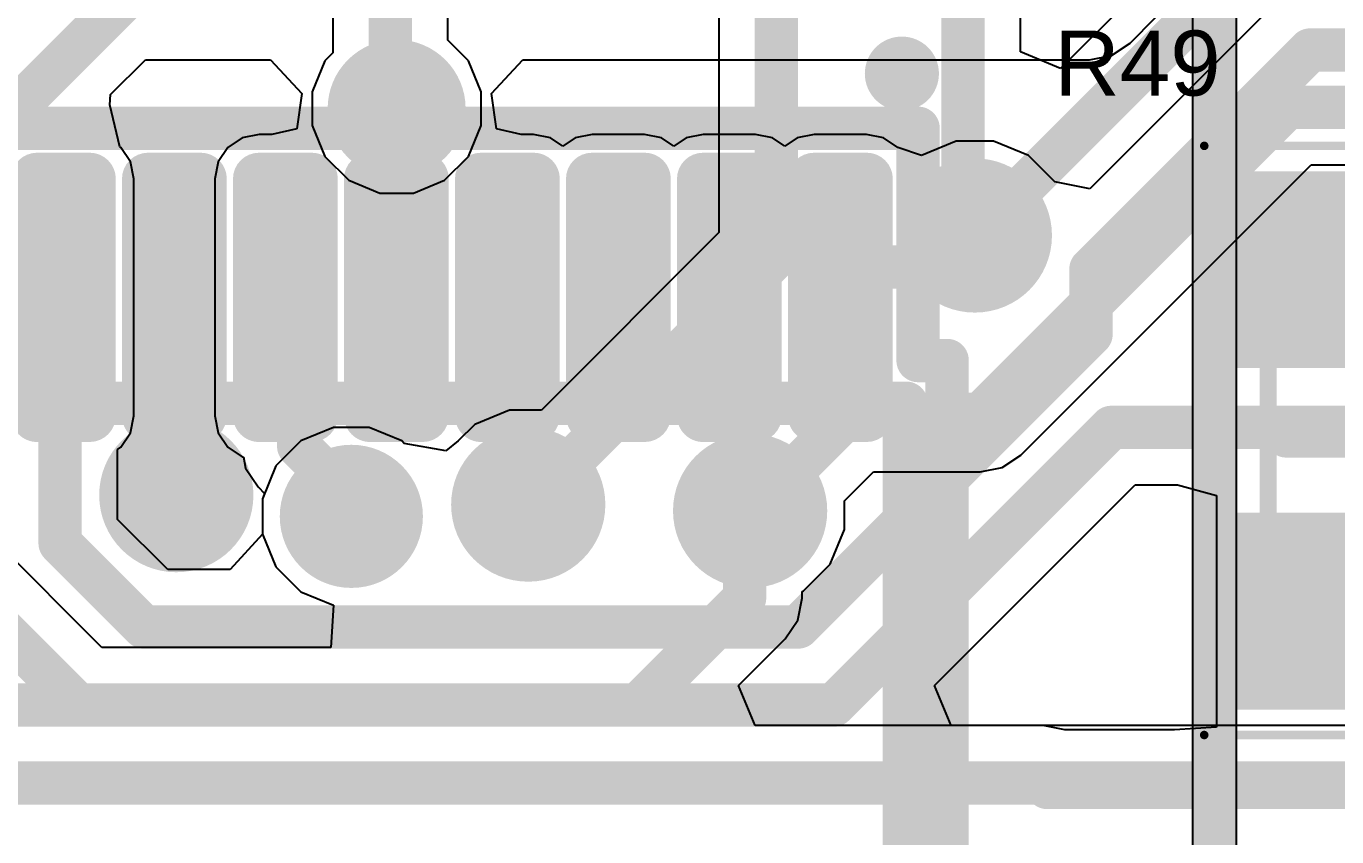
# Model space of a CAD drawing. Header units: inches. Extents: x 2.95 to 6.74, y 1.23 to 4.83.
# Drawn here: x 5.728 to 6.0302, y 4.0116 to 4.1985 of the extents above; entities that cross this region are included whole.
import ezdxf

# ---------------------------------------------------------------- set-up
doc = ezdxf.new("R2010")
doc.units = ezdxf.units.IN
doc.header["$MEASUREMENT"] = 0
for name, color, linetype in [('Bottom Layer', 5, 'Continuous'), ('Bottom Solder', 6, 'Continuous'), ('GND', 76, 'Continuous'), ('Mechanical 10', 56, 'Continuous'), ('Mechanical 12', 56, 'Continuous'), ('Mechanical 15', 56, 'Continuous'), ('PWR', 16, 'Continuous'), ('Top 3D Body', 56, 'Continuous'), ('Top Layer', 1, 'Continuous'), ('Top Overlay', 2, 'Continuous'), ('Top Paste', 8, 'Continuous'), ('Top Solder', 216, 'Continuous'), ('Via Holes', 16, 'Continuous')]:
    doc.layers.add(name, color=color, linetype=linetype)
doc.styles.add('Arial', font='', dxfattribs={"height": 0.2})
doc.styles.get('Arial').set_extended_font_data('Arial')

# ---------------------------------------------------------------- blocks, each defined once
blk = doc.blocks.new('SOP65P640X120_24N_2')
at = {"layer": 'Top Layer'}
h = blk.add_hatch(color=1, dxfattribs=at)
edge = h.paths.add_edge_path()
edge.add_arc((-0.1403051, 0.14680115), 0.0020177, 90, 180)
edge.add_line((-0.1423228, 0.14680115), (-0.1423228, 0.13469485))
edge.add_arc((-0.1403051, 0.13469485), 0.0020177, 180, 270)
edge.add_line((-0.1403051, 0.13267715), (-0.0856791, 0.13267715))
edge.add_arc((-0.0856791, 0.13469485), 0.0020177, 270, 360)
edge.add_line((-0.0836614, 0.13469485), (-0.0836614, 0.14680115))
edge.add_arc((-0.0856791, 0.14680115), 0.0020177, 0, 90)
edge.add_line((-0.0856791, 0.14881885), (-0.1403051, 0.14881885))
h = blk.add_hatch(color=1, dxfattribs=at)
edge = h.paths.add_edge_path()
edge.add_arc((-0.1403051, 0.12121065), 0.0020177, 90, 180)
edge.add_line((-0.1423228, 0.12121065), (-0.1423228, 0.10910435))
edge.add_arc((-0.1403051, 0.10910435), 0.0020177, 180, 270)
edge.add_line((-0.1403051, 0.10708665), (-0.0856791, 0.10708665))
edge.add_arc((-0.0856791, 0.10910435), 0.0020177, 270, 360)
edge.add_line((-0.0836614, 0.10910435), (-0.0836614, 0.12121065))
edge.add_arc((-0.0856791, 0.12121065), 0.0020177, 0, 90)
edge.add_line((-0.0856791, 0.12322835), (-0.1403051, 0.12322835))
h = blk.add_hatch(color=1, dxfattribs=at)
edge = h.paths.add_edge_path()
edge.add_arc((-0.1403051, 0.09562005), 0.0020177, 90, 180)
edge.add_line((-0.1423228, 0.09562005), (-0.1423228, 0.08351375))
edge.add_arc((-0.1403051, 0.08351375), 0.0020177, 180, 270)
edge.add_line((-0.1403051, 0.08149605), (-0.0856791, 0.08149605))
edge.add_arc((-0.0856791, 0.08351375), 0.0020177, 270, 360)
edge.add_line((-0.0836614, 0.08351375), (-0.0836614, 0.09562005))
edge.add_arc((-0.0856791, 0.09562005), 0.0020177, 0, 90)
edge.add_line((-0.0856791, 0.09763775), (-0.1403051, 0.09763775))
h = blk.add_hatch(color=1, dxfattribs=at)
edge = h.paths.add_edge_path()
edge.add_arc((-0.1403051, 0.07002955), 0.0020177, 90, 180)
edge.add_line((-0.1423228, 0.07002955), (-0.1423228, 0.05792325))
edge.add_arc((-0.1403051, 0.05792325), 0.0020177, 180, 270)
edge.add_line((-0.1403051, 0.05590555000000001), (-0.0856791, 0.05590555000000001))
edge.add_arc((-0.0856791, 0.05792325), 0.0020177, 270, 360)
edge.add_line((-0.0836614, 0.05792325), (-0.0836614, 0.07002955))
edge.add_arc((-0.0856791, 0.07002955), 0.0020177, 0, 90)
edge.add_line((-0.0856791, 0.07204725), (-0.1403051, 0.07204725))
h = blk.add_hatch(color=1, dxfattribs=at)
edge = h.paths.add_edge_path()
edge.add_arc((-0.1403051, 0.04443895), 0.0020177, 90, 180)
edge.add_line((-0.1423228, 0.04443895), (-0.1423228, 0.03233265))
edge.add_arc((-0.1403051, 0.03233265), 0.0020177, 180, 270)
edge.add_line((-0.1403051, 0.03031495), (-0.0856791, 0.03031495))
edge.add_arc((-0.0856791, 0.03233265), 0.0020177, 270, 360)
edge.add_line((-0.0836614, 0.03233265), (-0.0836614, 0.04443895))
edge.add_arc((-0.0856791, 0.04443895), 0.0020177, 0, 90)
edge.add_line((-0.0856791, 0.04645665), (-0.1403051, 0.04645665))
h = blk.add_hatch(color=1, dxfattribs=at)
edge = h.paths.add_edge_path()
edge.add_arc((-0.1403051, 0.01884845), 0.0020177, 90, 180)
edge.add_line((-0.1423228, 0.01884845), (-0.1423228, 0.006742149999999999))
edge.add_arc((-0.1403051, 0.00674215), 0.0020177, 180, 270)
edge.add_line((-0.1403051, 0.00472445), (-0.0856791, 0.00472445))
edge.add_arc((-0.0856791, 0.00674215), 0.0020177, 270, 360)
edge.add_line((-0.0836614, 0.00674215), (-0.0836614, 0.01884845))
edge.add_arc((-0.0856791, 0.01884845), 0.0020177, 0, 90)
edge.add_line((-0.0856791, 0.02086615), (-0.1403051, 0.02086615))
h = blk.add_hatch(color=1, dxfattribs=at)
edge = h.paths.add_edge_path()
edge.add_arc((-0.1403051, -0.00674215), 0.0020177, 90, 180)
edge.add_line((-0.1423228, -0.00674215), (-0.1423228, -0.01884845))
edge.add_arc((-0.1403051, -0.01884845), 0.0020177, 180, 270)
edge.add_line((-0.1403051, -0.02086615), (-0.0856791, -0.02086615))
edge.add_arc((-0.0856791, -0.01884845), 0.0020177, 270, 360)
edge.add_line((-0.0836614, -0.01884845), (-0.0836614, -0.006742149999999999))
edge.add_arc((-0.0856791, -0.00674215), 0.0020177, 0, 90)
edge.add_line((-0.0856791, -0.00472445), (-0.1403051, -0.00472445))
h = blk.add_hatch(color=1, dxfattribs=at)
edge = h.paths.add_edge_path()
edge.add_arc((-0.1403051, -0.03233265), 0.0020177, 90, 180)
edge.add_line((-0.1423228, -0.03233265), (-0.1423228, -0.04443895))
edge.add_arc((-0.1403051, -0.04443895), 0.0020177, 180, 270)
edge.add_line((-0.1403051, -0.04645665), (-0.0856791, -0.04645665))
edge.add_arc((-0.0856791, -0.04443895), 0.0020177, 270, 360)
edge.add_line((-0.0836614, -0.04443895), (-0.0836614, -0.03233265))
edge.add_arc((-0.0856791, -0.03233265), 0.0020177, 0, 90)
edge.add_line((-0.0856791, -0.03031495), (-0.1403051, -0.03031495))
at = {"layer": 'Top Paste'}
h = blk.add_hatch(color=8, dxfattribs=at)
edge = h.paths.add_edge_path()
edge.add_arc((-0.1403051, 0.14680115), 0.0020177, 90, 180)
edge.add_line((-0.1423228, 0.14680115), (-0.1423228, 0.13469485))
edge.add_arc((-0.1403051, 0.13469485), 0.0020177, 180, 270)
edge.add_line((-0.1403051, 0.13267715), (-0.0856791, 0.13267715))
edge.add_arc((-0.0856791, 0.13469485), 0.0020177, 270, 360)
edge.add_line((-0.0836614, 0.13469485), (-0.0836614, 0.14680115))
edge.add_arc((-0.0856791, 0.14680115), 0.0020177, 0, 90)
edge.add_line((-0.0856791, 0.14881885), (-0.1403051, 0.14881885))
h = blk.add_hatch(color=8, dxfattribs=at)
edge = h.paths.add_edge_path()
edge.add_arc((-0.1403051, 0.12121065), 0.0020177, 90, 180)
edge.add_line((-0.1423228, 0.12121065), (-0.1423228, 0.10910435))
edge.add_arc((-0.1403051, 0.10910435), 0.0020177, 180, 270)
edge.add_line((-0.1403051, 0.10708665), (-0.0856791, 0.10708665))
edge.add_arc((-0.0856791, 0.10910435), 0.0020177, 270, 360)
edge.add_line((-0.0836614, 0.10910435), (-0.0836614, 0.12121065))
edge.add_arc((-0.0856791, 0.12121065), 0.0020177, 0, 90)
edge.add_line((-0.0856791, 0.12322835), (-0.1403051, 0.12322835))
h = blk.add_hatch(color=8, dxfattribs=at)
edge = h.paths.add_edge_path()
edge.add_arc((-0.1403051, 0.09562005), 0.0020177, 90, 180)
edge.add_line((-0.1423228, 0.09562005), (-0.1423228, 0.08351375))
edge.add_arc((-0.1403051, 0.08351375), 0.0020177, 180, 270)
edge.add_line((-0.1403051, 0.08149605), (-0.0856791, 0.08149605))
edge.add_arc((-0.0856791, 0.08351375), 0.0020177, 270, 360)
edge.add_line((-0.0836614, 0.08351375), (-0.0836614, 0.09562005))
edge.add_arc((-0.0856791, 0.09562005), 0.0020177, 0, 90)
edge.add_line((-0.0856791, 0.09763775), (-0.1403051, 0.09763775))
h = blk.add_hatch(color=8, dxfattribs=at)
edge = h.paths.add_edge_path()
edge.add_arc((-0.1403051, 0.07002955), 0.0020177, 90, 180)
edge.add_line((-0.1423228, 0.07002955), (-0.1423228, 0.05792325))
edge.add_arc((-0.1403051, 0.05792325), 0.0020177, 180, 270)
edge.add_line((-0.1403051, 0.05590555000000001), (-0.0856791, 0.05590555000000001))
edge.add_arc((-0.0856791, 0.05792325), 0.0020177, 270, 360)
edge.add_line((-0.0836614, 0.05792325), (-0.0836614, 0.07002955))
edge.add_arc((-0.0856791, 0.07002955), 0.0020177, 0, 90)
edge.add_line((-0.0856791, 0.07204725), (-0.1403051, 0.07204725))
h = blk.add_hatch(color=8, dxfattribs=at)
edge = h.paths.add_edge_path()
edge.add_arc((-0.1403051, 0.04443895), 0.0020177, 90, 180)
edge.add_line((-0.1423228, 0.04443895), (-0.1423228, 0.03233265))
edge.add_arc((-0.1403051, 0.03233265), 0.0020177, 180, 270)
edge.add_line((-0.1403051, 0.03031495), (-0.0856791, 0.03031495))
edge.add_arc((-0.0856791, 0.03233265), 0.0020177, 270, 360)
edge.add_line((-0.0836614, 0.03233265), (-0.0836614, 0.04443895))
edge.add_arc((-0.0856791, 0.04443895), 0.0020177, 0, 90)
edge.add_line((-0.0856791, 0.04645665), (-0.1403051, 0.04645665))
h = blk.add_hatch(color=8, dxfattribs=at)
edge = h.paths.add_edge_path()
edge.add_arc((-0.1403051, 0.01884845), 0.0020177, 90, 180)
edge.add_line((-0.1423228, 0.01884845), (-0.1423228, 0.006742149999999999))
edge.add_arc((-0.1403051, 0.00674215), 0.0020177, 180, 270)
edge.add_line((-0.1403051, 0.00472445), (-0.0856791, 0.00472445))
edge.add_arc((-0.0856791, 0.00674215), 0.0020177, 270, 360)
edge.add_line((-0.0836614, 0.00674215), (-0.0836614, 0.01884845))
edge.add_arc((-0.0856791, 0.01884845), 0.0020177, 0, 90)
edge.add_line((-0.0856791, 0.02086615), (-0.1403051, 0.02086615))
h = blk.add_hatch(color=8, dxfattribs=at)
edge = h.paths.add_edge_path()
edge.add_arc((-0.1403051, -0.00674215), 0.0020177, 90, 180)
edge.add_line((-0.1423228, -0.00674215), (-0.1423228, -0.01884845))
edge.add_arc((-0.1403051, -0.01884845), 0.0020177, 180, 270)
edge.add_line((-0.1403051, -0.02086615), (-0.0856791, -0.02086615))
edge.add_arc((-0.0856791, -0.01884845), 0.0020177, 270, 360)
edge.add_line((-0.0836614, -0.01884845), (-0.0836614, -0.006742149999999999))
edge.add_arc((-0.0856791, -0.00674215), 0.0020177, 0, 90)
edge.add_line((-0.0856791, -0.00472445), (-0.1403051, -0.00472445))
h = blk.add_hatch(color=8, dxfattribs=at)
edge = h.paths.add_edge_path()
edge.add_arc((-0.1403051, -0.03233265), 0.0020177, 90, 180)
edge.add_line((-0.1423228, -0.03233265), (-0.1423228, -0.04443895))
edge.add_arc((-0.1403051, -0.04443895), 0.0020177, 180, 270)
edge.add_line((-0.1403051, -0.04645665), (-0.0856791, -0.04645665))
edge.add_arc((-0.0856791, -0.04443895), 0.0020177, 270, 360)
edge.add_line((-0.0836614, -0.04443895), (-0.0836614, -0.03233265))
edge.add_arc((-0.0856791, -0.03233265), 0.0020177, 0, 90)
edge.add_line((-0.0856791, -0.03031495), (-0.1403051, -0.03031495))
at = {"layer": 'Top Solder'}
h = blk.add_hatch(color=216, dxfattribs=at)
edge = h.paths.add_edge_path()
edge.add_arc((-0.1403051, 0.14680115), 0.0060334, 90, 180)
edge.add_line((-0.1463385, 0.14680115), (-0.1463385, 0.13469485))
edge.add_arc((-0.1403051, 0.13469485), 0.0060334, 180, 270)
edge.add_line((-0.1403051, 0.12866145), (-0.0856791, 0.12866145))
edge.add_arc((-0.0856791, 0.13469485), 0.0060334, 270, 360)
edge.add_line((-0.0796457, 0.13469485), (-0.0796457, 0.14680115))
edge.add_arc((-0.0856791, 0.14680115), 0.0060334, 0, 90)
edge.add_line((-0.0856791, 0.15283455), (-0.1403051, 0.15283455))
h = blk.add_hatch(color=216, dxfattribs=at)
edge = h.paths.add_edge_path()
edge.add_arc((-0.1403051, 0.12121065), 0.0060334, 90, 180)
edge.add_line((-0.1463385, 0.12121065), (-0.1463385, 0.10910435))
edge.add_arc((-0.1403051, 0.10910435), 0.0060334, 180, 270)
edge.add_line((-0.1403051, 0.10307095), (-0.0856791, 0.10307095))
edge.add_arc((-0.0856791, 0.10910435), 0.0060334, 270, 360)
edge.add_line((-0.0796457, 0.10910435), (-0.0796457, 0.12121065))
edge.add_arc((-0.0856791, 0.12121065), 0.0060334, 0, 90)
edge.add_line((-0.0856791, 0.12724405), (-0.1403051, 0.12724405))
h = blk.add_hatch(color=216, dxfattribs=at)
edge = h.paths.add_edge_path()
edge.add_arc((-0.1403051, 0.09562005), 0.0060334, 90, 180)
edge.add_line((-0.1463385, 0.09562005), (-0.1463385, 0.08351375))
edge.add_arc((-0.1403051, 0.08351375), 0.0060334, 180, 270)
edge.add_line((-0.1403051, 0.07748035), (-0.0856791, 0.07748035))
edge.add_arc((-0.0856791, 0.08351375), 0.0060334, 270, 360)
edge.add_line((-0.0796457, 0.08351375), (-0.0796457, 0.09562005))
edge.add_arc((-0.0856791, 0.09562005), 0.0060334, 0, 90)
edge.add_line((-0.0856791, 0.10165345), (-0.1403051, 0.10165345))
h = blk.add_hatch(color=216, dxfattribs=at)
edge = h.paths.add_edge_path()
edge.add_arc((-0.1403051, 0.07002955), 0.0060334, 90, 180)
edge.add_line((-0.1463385, 0.07002955), (-0.1463385, 0.05792325))
edge.add_arc((-0.1403051, 0.05792325), 0.0060334, 180, 270)
edge.add_line((-0.1403051, 0.05188985), (-0.0856791, 0.05188985))
edge.add_arc((-0.0856791, 0.05792325), 0.0060334, 270, 360)
edge.add_line((-0.0796457, 0.05792325), (-0.0796457, 0.07002955))
edge.add_arc((-0.0856791, 0.07002955), 0.0060334, 0, 90)
edge.add_line((-0.0856791, 0.07606294999999999), (-0.1403051, 0.07606294999999999))
h = blk.add_hatch(color=216, dxfattribs=at)
edge = h.paths.add_edge_path()
edge.add_arc((-0.1403051, 0.04443895), 0.0060334, 90, 180)
edge.add_line((-0.1463385, 0.04443895), (-0.1463385, 0.03233265))
edge.add_arc((-0.1403051, 0.03233265), 0.0060334, 180, 270)
edge.add_line((-0.1403051, 0.02629925), (-0.0856791, 0.02629925))
edge.add_arc((-0.0856791, 0.03233265), 0.0060334, 270, 360)
edge.add_line((-0.0796457, 0.03233265), (-0.0796457, 0.04443895))
edge.add_arc((-0.0856791, 0.04443895), 0.0060334, 0, 90)
edge.add_line((-0.0856791, 0.05047235), (-0.1403051, 0.05047235))
h = blk.add_hatch(color=216, dxfattribs=at)
edge = h.paths.add_edge_path()
edge.add_arc((-0.1403051, 0.01884845), 0.0060334, 90, 180)
edge.add_line((-0.1463385, 0.01884845), (-0.1463385, 0.006742150000000001))
edge.add_arc((-0.1403051, 0.00674215), 0.0060334, 180, 270)
edge.add_line((-0.1403051, 0.0007087499999999993), (-0.0856791, 0.0007087499999999993))
edge.add_arc((-0.0856791, 0.00674215), 0.0060334, 270, 360)
edge.add_line((-0.0796457, 0.00674215), (-0.0796457, 0.01884845))
edge.add_arc((-0.0856791, 0.01884845), 0.0060334, 0, 90)
edge.add_line((-0.0856791, 0.02488185), (-0.1403051, 0.02488185))
h = blk.add_hatch(color=216, dxfattribs=at)
edge = h.paths.add_edge_path()
edge.add_arc((-0.1403051, -0.00674215), 0.0060334, 90, 180)
edge.add_line((-0.1463385, -0.006742149999999999), (-0.1463385, -0.01884845))
edge.add_arc((-0.1403051, -0.01884845), 0.0060334, 180, 270)
edge.add_line((-0.1403051, -0.02488185), (-0.0856791, -0.02488185))
edge.add_arc((-0.0856791, -0.01884845), 0.0060334, 270, 360)
edge.add_line((-0.0796457, -0.01884845), (-0.0796457, -0.006742149999999999))
edge.add_arc((-0.0856791, -0.00674215), 0.0060334, 0, 90)
edge.add_line((-0.0856791, -0.0007087499999999993), (-0.1403051, -0.0007087499999999993))
h = blk.add_hatch(color=216, dxfattribs=at)
edge = h.paths.add_edge_path()
edge.add_arc((-0.1403051, -0.03233265), 0.0060334, 90, 180)
edge.add_line((-0.1463385, -0.03233265), (-0.1463385, -0.04443895))
edge.add_arc((-0.1403051, -0.04443895), 0.0060334, 180, 270)
edge.add_line((-0.1403051, -0.05047235), (-0.0856791, -0.05047235))
edge.add_arc((-0.0856791, -0.04443895), 0.0060334, 270, 360)
edge.add_line((-0.0796457, -0.04443895), (-0.0796457, -0.03233265))
edge.add_arc((-0.0856791, -0.03233265), 0.0060334, 0, 90)
edge.add_line((-0.0856791, -0.02629925), (-0.1403051, -0.02629925))
at = {"layer": 'Mechanical 10'}
for points in [[(-0.0885827, -0.1555118, 0.01, 0.01, 0), (-0.0885827, 0.1555118, 0.01, 0.01, 0)], [(0.0885827, 0.1555118, 0.01, 0.01, 0), (-0.0885827, 0.1555118, 0.01, 0.01, 0)]]:
    blk.add_lwpolyline(points, format="xyseb", dxfattribs=at)
blk.add_lwpolyline([(-0.0910827, 0.1555118, 0.005, 0.005, 1), (-0.0860827, 0.1555118, 0.005, 0.005, 1)], format="xyseb", close=True, dxfattribs=at)
blk.add_lwpolyline([(-0.0910827, 0.1555118, 0.005, 0.005, 1), (-0.0860827, 0.1555118, 0.005, 0.005, 1)], format="xyseb", close=True, dxfattribs=at)
at = {"layer": 'Mechanical 12'}
for points in [[(0.0984252, 0.1653543, 0.01, 0.01, 0), (-0.0984252, 0.1653543, 0.01, 0.01, 0)], [(-0.0984252, 0.1586614, 0.01, 0.01, 0), (-0.0984252, 0.1653543, 0.01, 0.01, 0)], [(-0.0984252, 0.1586614, 0.01, 0.01, 0), (-0.1519685, 0.1586614, 0.01, 0.01, 0)], [(-0.1519685, -0.1586614, 0.01, 0.01, 0), (-0.1519685, 0.1586614, 0.01, 0.01, 0)]]:
    blk.add_lwpolyline(points, format="xyseb", dxfattribs=at)
for points in [[(-0.1009252, 0.1653543, 0.005, 0.005, 1), (-0.0959252, 0.1653543, 0.005, 0.005, 1)], [(-0.1009252, 0.1653543, 0.005, 0.005, 1), (-0.0959252, 0.1653543, 0.005, 0.005, 1)], [(-0.1544685, 0.1586614, 0.005, 0.005, 1), (-0.1494685, 0.1586614, 0.005, 0.005, 1)], [(-0.1544685, 0.1586614, 0.005, 0.005, 1), (-0.1494685, 0.1586614, 0.005, 0.005, 1)], [(-0.1009252, 0.1586614, 0.005, 0.005, 1), (-0.0959252, 0.1586614, 0.005, 0.005, 1)], [(-0.1009252, 0.1586614, 0.005, 0.005, 1), (-0.0959252, 0.1586614, 0.005, 0.005, 1)]]:
    blk.add_lwpolyline(points, format="xyseb", close=True, dxfattribs=at)
at = {"layer": 'Top Overlay'}
for points in [[(-0.1610236, 0.1549213, 0.01, 0.01, 1), (-0.1681102, 0.1549213, 0.01, 0.01, 1)], [(-0.0910827, 0.1559055, 0.005, 0.005, 1), (-0.0860827, 0.1559055, 0.005, 0.005, 1)], [(-0.1706102, 0.1549213, 0.005, 0.005, 1), (-0.1656102, 0.1549213, 0.005, 0.005, 1)], [(-0.1635236, 0.1549213, 0.005, 0.005, 1), (-0.1585236, 0.1549213, 0.005, 0.005, 1)]]:
    blk.add_lwpolyline(points, format="xyseb", close=True, dxfattribs=at)
blk.add_lwpolyline([(0.0885827, 0.1559055, 0.01, 0.01, 0), (-0.0885827, 0.1559055, 0.01, 0.01, 0)], format="xyseb", dxfattribs=at)
blk = doc.blocks.new('RESC2012X50N_55')
at = {"layer": 'Top Layer'}
for points in [[(-0.0580709, -0.02854330000000001), (-0.0580709, 0.02854329999999999), (-0.02066930000000001, 0.02854330000000001), (-0.02066929999999999, -0.02854329999999999)], [(0.02066930000000001, -0.02854330000000001), (0.02066929999999999, 0.02854329999999999), (0.0580709, 0.02854330000000001), (0.0580709, -0.02854329999999999)]]:
    blk.add_hatch(color=1, dxfattribs=at).paths.add_polyline_path(points)
at = {"layer": 'Top Paste'}
for points in [[(-0.0580709, -0.02854330000000001), (-0.0580709, 0.02854329999999999), (-0.02066930000000001, 0.02854330000000001), (-0.02066929999999999, -0.02854329999999999)], [(0.02066930000000001, -0.02854330000000001), (0.02066929999999999, 0.02854329999999999), (0.0580709, 0.02854330000000001), (0.0580709, -0.02854329999999999)]]:
    blk.add_hatch(color=8, dxfattribs=at).paths.add_polyline_path(points)
at = {"layer": 'Top Solder'}
for points in [[(-0.0620709, -0.0325433), (-0.0620709, 0.0325433), (-0.0166693, 0.0325433), (-0.01666929999999999, -0.0325433)], [(0.0166693, -0.0325433), (0.01666929999999999, 0.0325433), (0.0620709, 0.0325433), (0.0620709, -0.0325433)]]:
    blk.add_hatch(color=216, dxfattribs=at).paths.add_polyline_path(points)
at = {"layer": 'Mechanical 15'}
for points in [[(-0.0679134, -0.0393701, 0.0019685, 0.0019685, 0), (-0.0679134, 0.0393701, 0.0019685, 0.0019685, 0)], [(0.0679134, 0.0393701, 0.0019685, 0.0019685, 0), (-0.0679134, 0.0393701, 0.0019685, 0.0019685, 0)], [(0.0679134, -0.0393701, 0.0019685, 0.0019685, 0), (0.0679134, 0.0393701, 0.0019685, 0.0019685, 0)], [(0.0679134, -0.0393701, 0.0019685, 0.0019685, 0), (-0.0679134, -0.0393701, 0.0019685, 0.0019685, 0)]]:
    blk.add_lwpolyline(points, format="xyseb", dxfattribs=at)
for points in [[(-0.0684055, 0.0393701, 0.0009842, 0.0009842, 1), (-0.0674213, 0.0393701, 0.0009842, 0.0009842, 1)], [(-0.0684055, 0.0393701, 0.0009842, 0.0009842, 1), (-0.0674213, 0.0393701, 0.0009842, 0.0009842, 1)], [(0.0674213, 0.0393701, 0.0009842, 0.0009842, 1), (0.0684055, 0.0393701, 0.0009842, 0.0009842, 1)], [(0.0674213, 0.0393701, 0.0009842, 0.0009842, 1), (0.0684055, 0.0393701, 0.0009842, 0.0009842, 1)], [(-0.0684055, -0.0393701, 0.0009842, 0.0009842, 1), (-0.0674213, -0.0393701, 0.0009842, 0.0009842, 1)], [(-0.0684055, -0.0393701, 0.0009842, 0.0009842, 1), (-0.0674213, -0.0393701, 0.0009842, 0.0009842, 1)], [(0.0674213, -0.0393701, 0.0009842, 0.0009842, 1), (0.0684055, -0.0393701, 0.0009842, 0.0009842, 1)], [(0.0674213, -0.0393701, 0.0009842, 0.0009842, 1), (0.0684055, -0.0393701, 0.0009842, 0.0009842, 1)]]:
    blk.add_lwpolyline(points, format="xyseb", close=True, dxfattribs=at)
at = {"layer": 'Top 3D Body'}
for points in [[(-0.0403543, -0.0246063, 0.003937, 0.003937, 0), (-0.0403543, 0.0246063, 0.003937, 0.003937, 0)], [(0.0403543, 0.0246063, 0.003937, 0.003937, 0), (-0.0403543, 0.0246063, 0.003937, 0.003937, 0)], [(0.0403543, -0.0246063, 0.003937, 0.003937, 0), (0.0403543, 0.0246063, 0.003937, 0.003937, 0)], [(0.0403543, -0.0246063, 0.003937, 0.003937, 0), (-0.0403543, -0.0246063, 0.003937, 0.003937, 0)]]:
    blk.add_lwpolyline(points, format="xyseb", dxfattribs=at)
for points in [[(-0.0413385, 0.0246063, 0.0019685, 0.0019685, 1), (-0.0393701, 0.0246063, 0.0019685, 0.0019685, 1)], [(-0.0413385, 0.0246063, 0.0019685, 0.0019685, 1), (-0.0393701, 0.0246063, 0.0019685, 0.0019685, 1)], [(0.0393701, 0.0246063, 0.0019685, 0.0019685, 1), (0.0413385, 0.0246063, 0.0019685, 0.0019685, 1)], [(0.0393701, 0.0246063, 0.0019685, 0.0019685, 1), (0.0413385, 0.0246063, 0.0019685, 0.0019685, 1)], [(-0.0413385, -0.0246063, 0.0019685, 0.0019685, 1), (-0.0393701, -0.0246063, 0.0019685, 0.0019685, 1)], [(-0.0413385, -0.0246063, 0.0019685, 0.0019685, 1), (-0.0393701, -0.0246063, 0.0019685, 0.0019685, 1)], [(0.0393701, -0.0246063, 0.0019685, 0.0019685, 1), (0.0413385, -0.0246063, 0.0019685, 0.0019685, 1)], [(0.0393701, -0.0246063, 0.0019685, 0.0019685, 1), (0.0413385, -0.0246063, 0.0019685, 0.0019685, 1)]]:
    blk.add_lwpolyline(points, format="xyseb", close=True, dxfattribs=at)
at = {"layer": 'Top Overlay'}
blk.add_lwpolyline([(0, -0.0206693, 0.007874, 0.007874, 0), (0, 0.0206693, 0.007874, 0.007874, 0)], format="xyseb", dxfattribs=at)
for points in [[(-0.0019685, 0.0206693, 0.003937, 0.003937, 1), (0.0019685, 0.0206693, 0.003937, 0.003937, 1)], [(-0.0019685, -0.0206693, 0.003937, 0.003937, 1), (0.0019685, -0.0206693, 0.003937, 0.003937, 1)]]:
    blk.add_lwpolyline(points, format="xyseb", close=True, dxfattribs=at)

msp = doc.modelspace()

# ---------------------------------------------------------------- hatches: boundary and pattern name
at = {"layer": 'Bottom Layer'}
h = msp.add_hatch(color=5, dxfattribs=at)
edge = h.paths.add_edge_path()
edge.add_arc((5.8134439, 4.1795), 0.0115, 0, 360)
h = msp.add_hatch(color=5, dxfattribs=at)
edge = h.paths.add_edge_path()
edge.add_arc((5.9467439, 4.1502561), 0.0137795, 0, 360)
h = msp.add_hatch(color=5, dxfattribs=at)
edge = h.paths.add_edge_path()
edge.add_arc((5.7626452, 4.0903961), 0.0137795, 0, 360)
h = msp.add_hatch(color=5, dxfattribs=at)
edge = h.paths.add_edge_path()
edge.add_arc((5.8437813, 4.0882186), 0.0137795, 0, 360)
h = msp.add_hatch(color=5, dxfattribs=at)
edge = h.paths.add_edge_path()
edge.add_arc((5.894936, 4.0867796), 0.0137795, 0, 360)
h = msp.add_hatch(color=5, dxfattribs=at)
edge = h.paths.add_edge_path()
edge.add_arc((5.803, 4.0855), 0.0125, 0, 360)
at = {"layer": 'Bottom Solder'}
h = msp.add_hatch(color=6, dxfattribs=at)
edge = h.paths.add_edge_path()
edge.add_arc((5.8134439, 4.1795), 0.0155, 0, 360)
h = msp.add_hatch(color=6, dxfattribs=at)
edge = h.paths.add_edge_path()
edge.add_arc((5.9467439, 4.1502561), 0.0177795, 0, 360)
h = msp.add_hatch(color=6, dxfattribs=at)
edge = h.paths.add_edge_path()
edge.add_arc((5.7626452, 4.0903961), 0.0177795, 0, 360)
h = msp.add_hatch(color=6, dxfattribs=at)
edge = h.paths.add_edge_path()
edge.add_arc((5.8437813, 4.0882186), 0.0177795, 0, 360)
h = msp.add_hatch(color=6, dxfattribs=at)
edge = h.paths.add_edge_path()
edge.add_arc((5.894936, 4.0867796), 0.0177795, 0, 360)
h = msp.add_hatch(color=6, dxfattribs=at)
edge = h.paths.add_edge_path()
edge.add_arc((5.803, 4.0855), 0.0165, 0, 360)
at = {"layer": 'GND'}
h = msp.add_hatch(color=76, dxfattribs=at)
edge = h.paths.add_edge_path()
edge.add_arc((5.8134439, 4.1795), 0.0159055, 0, 360)
h = msp.add_hatch(color=76, dxfattribs=at)
edge = h.paths.add_edge_path()
edge.add_arc((5.9467439, 4.1502561), 0.0159055, 0, 360)
h = msp.add_hatch(color=76, dxfattribs=at)
edge = h.paths.add_edge_path()
edge.add_arc((5.8437813, 4.0882186), 0.0159055, 0, 360)
h = msp.add_hatch(color=76, dxfattribs=at)
edge = h.paths.add_edge_path()
edge.add_arc((5.803, 4.0855), 0.0159055, 0, 360)
h = msp.add_hatch(color=76, dxfattribs=at)
edge = h.paths.add_edge_path()
edge.add_arc((5.894936, 4.0867796), 0.0159055, 0, 360)
at = {"layer": 'PWR'}
h = msp.add_hatch(color=16, dxfattribs=at)
edge = h.paths.add_edge_path()
edge.add_arc((5.8134439, 4.1795), 0.0159055, 0, 360)
h = msp.add_hatch(color=16, dxfattribs=at)
edge = h.paths.add_edge_path()
edge.add_arc((5.9467439, 4.1502561), 0.0159055, 0, 360)
h = msp.add_hatch(color=16, dxfattribs=at)
edge = h.paths.add_edge_path()
edge.add_arc((5.7626452, 4.0903961), 0.0159055, 0, 360)
h = msp.add_hatch(color=16, dxfattribs=at)
edge = h.paths.add_edge_path()
edge.add_arc((5.8437813, 4.0882186), 0.0159055, 0, 360)
h = msp.add_hatch(color=16, dxfattribs=at)
edge = h.paths.add_edge_path()
edge.add_arc((5.894936, 4.0867796), 0.0159055, 0, 360)
at = {"layer": 'Top Layer'}
h = msp.add_hatch(color=1, dxfattribs=at)
edge = h.paths.add_edge_path()
edge.add_arc((5.8134439, 4.1795), 0.0115, 0, 360)
h = msp.add_hatch(color=1, dxfattribs=at)
edge = h.paths.add_edge_path()
edge.add_arc((5.9467439, 4.1502561), 0.0137795, 0, 360)
h = msp.add_hatch(color=1, dxfattribs=at)
edge = h.paths.add_edge_path()
edge.add_arc((5.7626452, 4.0903961), 0.0137795, 0, 360)
h = msp.add_hatch(color=1, dxfattribs=at)
edge = h.paths.add_edge_path()
edge.add_arc((5.8437813, 4.0882186), 0.0137795, 0, 360)
h = msp.add_hatch(color=1, dxfattribs=at)
edge = h.paths.add_edge_path()
edge.add_arc((5.894936, 4.0867796), 0.0137795, 0, 360)
h = msp.add_hatch(color=1, dxfattribs=at)
edge = h.paths.add_edge_path()
edge.add_arc((5.803, 4.0855), 0.0125, 0, 360)
at = {"layer": 'Top Solder'}
h = msp.add_hatch(color=216, dxfattribs=at)
edge = h.paths.add_edge_path()
edge.add_arc((5.8134439, 4.1795), 0.0155, 0, 360)
h = msp.add_hatch(color=216, dxfattribs=at)
edge = h.paths.add_edge_path()
edge.add_arc((5.9467439, 4.1502561), 0.0177795, 0, 360)
h = msp.add_hatch(color=216, dxfattribs=at)
edge = h.paths.add_edge_path()
edge.add_arc((5.7626452, 4.0903961), 0.0177795, 0, 360)
h = msp.add_hatch(color=216, dxfattribs=at)
edge = h.paths.add_edge_path()
edge.add_arc((5.8437813, 4.0882186), 0.0177795, 0, 360)
h = msp.add_hatch(color=216, dxfattribs=at)
edge = h.paths.add_edge_path()
edge.add_arc((5.894936, 4.0867796), 0.0177795, 0, 360)
h = msp.add_hatch(color=216, dxfattribs=at)
edge = h.paths.add_edge_path()
edge.add_arc((5.803, 4.0855), 0.0165, 0, 360)
at = {"layer": 'Via Holes'}
h = msp.add_hatch(color=7, dxfattribs=at)
edge = h.paths.add_edge_path()
edge.add_arc((5.8134439, 4.1795), 0.0059055, 0, 360)
h = msp.add_hatch(color=7, dxfattribs=at)
edge = h.paths.add_edge_path()
edge.add_arc((5.9467439, 4.1502561), 0.0059055, 0, 360)
h = msp.add_hatch(color=7, dxfattribs=at)
edge = h.paths.add_edge_path()
edge.add_arc((5.7626452, 4.0903961), 0.0059055, 0, 360)
h = msp.add_hatch(color=7, dxfattribs=at)
edge = h.paths.add_edge_path()
edge.add_arc((5.8437813, 4.0882186), 0.0059055, 0, 360)
h = msp.add_hatch(color=7, dxfattribs=at)
edge = h.paths.add_edge_path()
edge.add_arc((5.803, 4.0855), 0.0059055, 0, 360)
h = msp.add_hatch(color=7, dxfattribs=at)
edge = h.paths.add_edge_path()
edge.add_arc((5.894936, 4.0867796), 0.0059055, 0, 360)

# ---------------------------------------------------------------- linework, layer by layer
at = {"layer": 'Bottom Layer'}
for p, q in [((5.7987453, 4.273), (5.7987453, 4.1923785)), ((5.9572547, 4.1925776), (5.9572547, 4.273)), ((5.8252547, 4.1952663), (5.8252547, 4.2427676)), ((5.8877453, 4.2330879), (5.8877453, 4.1509276)), ((5.9921153, 4.2143725), (5.9664935, 4.1887507)), ((5.8299752, 4.1905458), (5.8252547, 4.1952663)), ((5.7987453, 4.1923785), (5.7969126, 4.1905458)), ((5.9664935, 4.1887507), (5.9572547, 4.1925776)), ((5.7969126, 4.1905458), (5.7939439, 4.1833788)), ((5.8329439, 4.1833788), (5.8299752, 4.1905458)), ((5.7939439, 4.1833788), (5.7939439, 4.1756212)), ((5.8329439, 4.1756212), (5.8329439, 4.1833788)), ((5.7939439, 4.1756212), (5.7969126, 4.1684542)), ((5.8299752, 4.1684542), (5.8329439, 4.1756212)), ((5.7969126, 4.1684542), (5.8023981, 4.1629687)), ((5.8244897, 4.1629687), (5.8299752, 4.1684542)), ((5.9573726, 4.0996275), (6.02427, 4.1665249)), ((6.02427, 4.1665249), (6.1097359, 4.1665249)), ((5.8023981, 4.1629687), (5.8095651, 4.16)), ((5.8173227, 4.16), (5.8244897, 4.1629687)), ((5.8095651, 4.16), (5.8173227, 4.16)), ((5.8877453, 4.1509276), (5.8468158, 4.1099981)), ((5.8394491, 4.1099981), (5.8314442, 4.1066824)), ((5.8468158, 4.1099981), (5.8394491, 4.1099981)), ((5.8314442, 4.1066824), (5.8276594, 4.1028976)), ((5.7989223, 4.106), (5.7913877, 4.102879)), ((5.8070777, 4.106), (5.7989223, 4.106)), ((5.8146123, 4.102879), (5.8070777, 4.106)), ((5.7913877, 4.102879), (5.785621, 4.0971123)), ((5.8152088, 4.1022825), (5.8146123, 4.102879)), ((5.8248194, 4.1006408), (5.8152088, 4.1022825)), ((5.8276594, 4.1028976), (5.8248194, 4.1006408)), ((5.785621, 4.0971123), (5.7825, 4.0895777)), ((5.9530725, 4.0967543), (5.9573726, 4.0996275)), ((5.9167155, 4.0890985), (5.9233623, 4.0957453)), ((5.9233623, 4.0957453), (5.9480001, 4.0957453)), ((5.9480001, 4.0957453), (5.9530725, 4.0967543)), ((5.7454903, 4.0552547), (5.7072547, 4.0934903)), ((5.7825, 4.0895777), (5.7825, 4.0814223)), ((5.9167155, 4.0824474), (5.9167155, 4.0890985)), ((5.9133998, 4.0744425), (5.9167155, 4.0824474)), ((5.7825, 4.0814223), (5.785621, 4.0738877)), ((5.785621, 4.0738877), (5.7913877, 4.068121)), ((5.9072731, 4.0683158), (5.9133998, 4.0744425)), ((5.7913877, 4.068121), (5.7989222, 4.065)), ((5.9069045, 4.0681631), (5.9072731, 4.0683158)), ((5.9069045, 4.0666498), (5.9069045, 4.0681631)), ((5.7989222, 4.065), (5.7983073, 4.0552547)), ((5.9058956, 4.0615775), (5.9069045, 4.0666498)), ((5.9030223, 4.0572773), (5.9058956, 4.0615775)), ((5.7983073, 4.0552547), (5.7454903, 4.0552547)), ((5.8922385, 4.0464935), (5.9030223, 4.0572773)), ((5.8960654, 4.0372547), (5.8922385, 4.0464935)), ((6.1285097, 4.0372547), (5.8960654, 4.0372547))]:
    msp.add_line(p, q, dxfattribs=at)
for points in [[(5.812, 4.1809439, 0.01, 0.01, 0), (5.812, 4.273, 0.01, 0.01, 0)], [(5.944, 4.151, 0.01, 0.01, 0), (5.944, 4.273, 0.01, 0.01, 0)], [(5.901, 4.1454373, 0.01, 0.01, 0), (5.901, 4.25, 0.01, 0.01, 0)], [(5.9467439, 4.1502561, 0.01, 0.01, 0), (6.0014878, 4.205, 0.01, 0.01, 0)], [(5.812, 4.1809439, 0.01, 0.01, 0), (5.8134439, 4.1795, 0.01, 0.01, 0)], [(5.9480001, 4.109, 0.01, 0.01, 0), (6.0187797, 4.1797796, 0.01, 0.01, 0)], [(6.0187797, 4.1797796, 0.01, 0.01, 0), (6.2217646, 4.1797796, 0.01, 0.01, 0)], [(5.944, 4.151, 0.01, 0.01, 0), (5.9447439, 4.1502561, 0.01, 0.01, 0)], [(5.9447439, 4.1502561, 0.01, 0.01, 0), (5.9467439, 4.1502561, 0.01, 0.01, 0)], [(5.8437813, 4.0882186, 0.01, 0.01, 0), (5.901, 4.1454373, 0.01, 0.01, 0)], [(5.894936, 4.086064, 0.01, 0.01, 0), (5.917872, 4.109, 0.01, 0.01, 0)], [(5.917872, 4.109, 0.01, 0.01, 0), (5.9480001, 4.109, 0.01, 0.01, 0)], [(5.694, 4.088, 0.01, 0.01, 0), (5.74, 4.042, 0.01, 0.01, 0)], [(5.8936498, 4.0854934, 0.01, 0.01, 0), (5.894936, 4.0867796, 0.01, 0.01, 0)], [(5.8936498, 4.0666498, 0.01, 0.01, 0), (5.8936498, 4.0854934, 0.01, 0.01, 0)], [(5.869, 4.042, 0.01, 0.01, 0), (5.8936498, 4.0666498, 0.01, 0.01, 0)], [(5.74, 4.042, 0.01, 0.01, 0), (5.869, 4.042, 0.01, 0.01, 0)], [(5.711, 4.024, 0.01, 0.01, 0), (6.134, 4.024, 0.01, 0.01, 0)]]:
    msp.add_lwpolyline(points, format="xyseb", dxfattribs=at)
for points in [[(5.8095, 4.1809439, 0.005, 0.005, 1), (5.8145, 4.1809439, 0.005, 0.005, 1)], [(5.8095, 4.1809439, 0.005, 0.005, 1), (5.8145, 4.1809439, 0.005, 0.005, 1)], [(6.0162797, 4.1797796, 0.005, 0.005, 1), (6.0212797, 4.1797796, 0.005, 0.005, 1)], [(6.0162797, 4.1797796, 0.005, 0.005, 1), (6.0212797, 4.1797796, 0.005, 0.005, 1)], [(5.8109439, 4.1795, 0.005, 0.005, 1), (5.8159439, 4.1795, 0.005, 0.005, 1)], [(5.9415, 4.151, 0.005, 0.005, 1), (5.9465, 4.151, 0.005, 0.005, 1)], [(5.9415, 4.151, 0.005, 0.005, 1), (5.9465, 4.151, 0.005, 0.005, 1)], [(5.9422439, 4.1502561, 0.005, 0.005, 1), (5.9472439, 4.1502561, 0.005, 0.005, 1)], [(5.9422439, 4.1502561, 0.005, 0.005, 1), (5.9472439, 4.1502561, 0.005, 0.005, 1)], [(5.9442439, 4.1502561, 0.005, 0.005, 1), (5.9492439, 4.1502561, 0.005, 0.005, 1)], [(5.9442439, 4.1502561, 0.005, 0.005, 1), (5.9492439, 4.1502561, 0.005, 0.005, 1)], [(5.8985, 4.1454373, 0.005, 0.005, 1), (5.9035, 4.1454373, 0.005, 0.005, 1)], [(5.8985, 4.1454373, 0.005, 0.005, 1), (5.9035, 4.1454373, 0.005, 0.005, 1)], [(5.915372, 4.109, 0.005, 0.005, 1), (5.920372, 4.109, 0.005, 0.005, 1)], [(5.915372, 4.109, 0.005, 0.005, 1), (5.920372, 4.109, 0.005, 0.005, 1)], [(5.9455001, 4.109, 0.005, 0.005, 1), (5.9505001, 4.109, 0.005, 0.005, 1)], [(5.9455001, 4.109, 0.005, 0.005, 1), (5.9505001, 4.109, 0.005, 0.005, 1)], [(5.8412813, 4.0882186, 0.005, 0.005, 1), (5.8462813, 4.0882186, 0.005, 0.005, 1)], [(5.892436, 4.0867796, 0.005, 0.005, 1), (5.897436, 4.0867796, 0.005, 0.005, 1)], [(5.892436, 4.086064, 0.005, 0.005, 1), (5.897436, 4.086064, 0.005, 0.005, 1)], [(5.8911498, 4.0854934, 0.005, 0.005, 1), (5.8961498, 4.0854934, 0.005, 0.005, 1)], [(5.8911498, 4.0854934, 0.005, 0.005, 1), (5.8961498, 4.0854934, 0.005, 0.005, 1)], [(5.8911498, 4.0666498, 0.005, 0.005, 1), (5.8961498, 4.0666498, 0.005, 0.005, 1)], [(5.8911498, 4.0666498, 0.005, 0.005, 1), (5.8961498, 4.0666498, 0.005, 0.005, 1)], [(5.7375, 4.042, 0.005, 0.005, 1), (5.7425, 4.042, 0.005, 0.005, 1)], [(5.7375, 4.042, 0.005, 0.005, 1), (5.7425, 4.042, 0.005, 0.005, 1)], [(5.8665, 4.042, 0.005, 0.005, 1), (5.8715, 4.042, 0.005, 0.005, 1)], [(5.8665, 4.042, 0.005, 0.005, 1), (5.8715, 4.042, 0.005, 0.005, 1)]]:
    msp.add_lwpolyline(points, format="xyseb", close=True, dxfattribs=at)
at = {"layer": 'GND'}
for p, q in [((6.007098, 4.04), (6.007098, 4.262)), ((5.996902, 4.256902), (5.996902, 4.04)), ((5.996902, 4.04), (5.996902, 3.716098)), ((6.007098, 3.711), (6.007098, 4.04))]:
    msp.add_line(p, q, dxfattribs=at)
for points in [[(6.002, 4.04, 0.01, 0.01, 0), (6.002, 4.262, 0.01, 0.01, 0)], [(6.002, 3.711, 0.01, 0.01, 0), (6.002, 4.04, 0.01, 0.01, 0)]]:
    msp.add_lwpolyline(points, format="xyseb", dxfattribs=at)
msp.add_lwpolyline([(5.9995, 4.04, 0.005, 0.005, 1), (6.0045, 4.04, 0.005, 0.005, 1)], format="xyseb", close=True, dxfattribs=at)
msp.add_lwpolyline([(5.9995, 4.04, 0.005, 0.005, 1), (6.0045, 4.04, 0.005, 0.005, 1)], format="xyseb", close=True, dxfattribs=at)
at = {"layer": 'Top Layer'}
for p, q in [((6.0146286, 4.2023725), (5.9732497, 4.1609936)), ((5.9825146, 4.1946275), (5.9883725, 4.2004854)), ((5.9782145, 4.1917543), (5.9825146, 4.1946275)), ((5.7475137, 4.182751), (5.755508, 4.1907453)), ((5.755508, 4.1907453), (5.7843807, 4.1907453)), ((5.7843807, 4.1907453), (5.7915806, 4.1829859)), ((5.8353426, 4.1829712), (5.8425705, 4.1907453)), ((5.8425705, 4.1907453), (5.9731421, 4.1907453)), ((5.9731421, 4.1907453), (5.9782145, 4.1917543)), ((5.747289, 4.1803522), (5.7475137, 4.182751)), ((5.7915806, 4.1829859), (5.7904457, 4.1748253)), ((5.8364421, 4.1748253), (5.8353426, 4.1829712)), ((5.7496156, 4.1707107), (5.747289, 4.1803522)), ((5.7778335, 4.1727416), (5.7745198, 4.1705275)), ((5.7817422, 4.1735191), (5.7778335, 4.1727416)), ((5.7847051, 4.1735191), (5.7817422, 4.1735191)), ((5.7904457, 4.1748253), (5.7847051, 4.1735191)), ((5.8421827, 4.1735191), (5.8364421, 4.1748253)), ((5.8450295, 4.1735191), (5.8421827, 4.1735191)), ((5.8489382, 4.1727416), (5.8450295, 4.1735191)), ((5.8517716, 4.1708484), (5.8489382, 4.1727416)), ((5.8546051, 4.1727416), (5.8517716, 4.1708484)), ((5.8585138, 4.1735191), (5.8546051, 4.1727416)), ((5.87062, 4.1735191), (5.8585138, 4.1735191)), ((5.8745287, 4.1727416), (5.87062, 4.1735191)), ((5.8773622, 4.1708484), (5.8745287, 4.1727416)), ((5.8801957, 4.1727416), (5.8773622, 4.1708484)), ((5.8841044, 4.1735191), (5.8801957, 4.1727416)), ((5.8962106, 4.1735191), (5.8841044, 4.1735191)), ((5.9001193, 4.1727416), (5.8962106, 4.1735191)), ((5.9029528, 4.1708484), (5.9001193, 4.1727416)), ((5.9057862, 4.1727416), (5.9029528, 4.1708484)), ((5.9096949, 4.1735191), (5.9057862, 4.1727416)), ((5.9218011, 4.1735191), (5.9096949, 4.1735191)), ((5.9257098, 4.1727416), (5.9218011, 4.1735191)), ((5.9290234, 4.1705275), (5.9257098, 4.1727416)), ((5.7498897, 4.1705275), (5.7496156, 4.1707107)), ((5.7521038, 4.1672138), (5.7498897, 4.1705275)), ((5.7745198, 4.1705275), (5.7723057, 4.1672138)), ((5.9344069, 4.1687199), (5.9290234, 4.1705275)), ((5.9424117, 4.1720356), (5.9344069, 4.1687199)), ((5.9510761, 4.1720356), (5.9424117, 4.1720356)), ((5.959081, 4.1687199), (5.9510761, 4.1720356)), ((5.7528813, 4.1633051), (5.7521038, 4.1672138)), ((5.7723057, 4.1672138), (5.7715282, 4.1633051)), ((5.9652076, 4.1625933), (5.959081, 4.1687199)), ((5.7528813, 4.1086791), (5.7528813, 4.1633051)), ((5.7715282, 4.1633051), (5.7715282, 4.1086791)), ((5.9732497, 4.1609936), (5.9652076, 4.1625933)), ((5.7521038, 4.1047704), (5.7528813, 4.1086791)), ((5.7715282, 4.1086791), (5.7723057, 4.1047704)), ((5.7498897, 4.1014567), (5.7521038, 4.1047704)), ((5.7723057, 4.1047704), (5.7745198, 4.1014567)), ((5.7491203, 4.1009426), (5.7498897, 4.1014567)), ((5.7491203, 4.084794), (5.7491203, 4.1009426)), ((5.7745198, 4.1014567), (5.7778335, 4.0992426)), ((5.7778335, 4.0992426), (5.7781098, 4.0991876)), ((5.7781098, 4.0991876), (5.7786205, 4.0966204)), ((5.7786205, 4.0966204), (5.7814937, 4.0923203)), ((5.7814937, 4.0923203), (5.7830086, 4.0908054)), ((5.9374383, 4.0464935), (5.9836901, 4.0927453)), ((5.9836901, 4.0927453), (5.9934568, 4.0927453)), ((5.9934568, 4.0927453), (6.0024567, 4.0903306)), ((5.7830086, 4.0908054), (5.7825, 4.0895777)), ((5.7825, 4.0895777), (5.7825, 4.0814224)), ((6.0024567, 4.0903306), (6.0024567, 4.0369292)), ((5.7606596, 4.0732547), (5.7491203, 4.084794)), ((5.7825, 4.0814224), (5.7750592, 4.0732547)), ((5.7750592, 4.0732547), (5.7606596, 4.0732547)), ((5.9412652, 4.0372547), (5.9374383, 4.0464935)), ((5.9624558, 4.0372547), (5.9412652, 4.0372547)), ((5.967483, 4.0362547), (5.9624558, 4.0372547)), ((6.0024567, 4.0369292), (5.992736, 4.0362547)), ((5.992736, 4.0362547), (5.967483, 4.0362547))]:
    msp.add_line(p, q, dxfattribs=at)
for points in [[(5.7140945, 4.1680768, 0.01, 0.01, 0), (5.7500177, 4.204, 0.01, 0.01, 0)], [(5.9735235, 4.1425224, 0.01, 0.01, 0), (6.0240011, 4.193, 0.01, 0.01, 0)], [(6.0240011, 4.193, 0.01, 0.01, 0), (6.277, 4.193, 0.01, 0.01, 0)], [(5.8134148, 4.1794709, 0.01, 0.01, 0), (5.8134439, 4.1795, 0.01, 0.01, 0)], [(5.8134148, 4.1360211, 0.01, 0.01, 0), (5.8134148, 4.1794709, 0.01, 0.01, 0)], [(5.9467439, 4.1462561, 0.01, 0.01, 0), (5.9467439, 4.1502561, 0.01, 0.01, 0)], [(5.8389764, 4.1479764, 0.01, 0.01, 0), (5.839, 4.148, 0.01, 0.01, 0)], [(5.944, 4.143, 0.01, 0.01, 0), (5.947, 4.146, 0.01, 0.01, 0)], [(5.9467439, 4.1462561, 0.01, 0.01, 0), (5.947, 4.146, 0.01, 0.01, 0)], [(5.916, 4.143, 0.01, 0.01, 0), (5.944, 4.143, 0.01, 0.01, 0)], [(5.9735235, 4.1274951, 0.01, 0.01, 0), (5.9735235, 4.1425224, 0.01, 0.01, 0)], [(6.035, 4.142, 0.01, 0.01, 0), (6.0353701, 4.1423701, 0.01, 0.01, 0)], [(5.7358656, 4.1352435, 0.01, 0.01, 0), (5.7366142, 4.1359921, 0.01, 0.01, 0)], [(5.7358656, 4.0793037, 0.01, 0.01, 0), (5.7358656, 4.1352435, 0.01, 0.01, 0)], [(5.8133858, 4.1359921, 0.01, 0.01, 0), (5.8134148, 4.1360211, 0.01, 0.01, 0)], [(5.8389764, 4.1359921, 0.01, 0.01, 0), (5.8413788, 4.1335897, 0.01, 0.01, 0)], [(5.7615675, 4.1263707, 0.01, 0.01, 0), (5.7615675, 4.1336293, 0.01, 0.01, 0)], [(5.7877953, 4.1339921, 0.01, 0.01, 0), (5.7908662, 4.1309212, 0.01, 0.01, 0)], [(5.8413788, 4.0906212, 0.01, 0.01, 0), (5.8413788, 4.1335897, 0.01, 0.01, 0)], [(5.89, 4.134, 0.01, 0.01, 0), (5.8925467, 4.1314533, 0.01, 0.01, 0)], [(5.8925467, 4.0891689, 0.01, 0.01, 0), (5.8925467, 4.1314533, 0.01, 0.01, 0)], [(5.7908662, 4.1016928, 0.01, 0.01, 0), (5.7908662, 4.1309212, 0.01, 0.01, 0)], [(5.7615675, 4.1263707, 0.01, 0.01, 0), (5.7627992, 4.125139, 0.01, 0.01, 0)], [(5.9060284, 4.06, 0.01, 0.01, 0), (5.9735235, 4.1274951, 0.01, 0.01, 0)], [(5.7624249, 4.1247647, 0.01, 0.01, 0), (5.7627992, 4.125139, 0.01, 0.01, 0)], [(5.7624249, 4.0906164, 0.01, 0.01, 0), (5.7624249, 4.1247647, 0.01, 0.01, 0)], [(5.9141998, 4.042, 0.01, 0.01, 0), (5.9781998, 4.106, 0.01, 0.01, 0)], [(5.9781998, 4.106, 0.01, 0.01, 0), (6.2602587, 4.106, 0.01, 0.01, 0)], [(5.7908662, 4.1016928, 0.01, 0.01, 0), (5.803, 4.089559, 0.01, 0.01, 0)], [(5.7624249, 4.0906164, 0.01, 0.01, 0), (5.7626452, 4.0903961, 0.01, 0.01, 0)], [(5.803, 4.0855, 0.01, 0.01, 0), (5.803, 4.089559, 0.01, 0.01, 0)], [(5.8925467, 4.0891689, 0.01, 0.01, 0), (5.894936, 4.0867796, 0.01, 0.01, 0)], [(5.7358656, 4.0793037, 0.01, 0.01, 0), (5.7551693, 4.06, 0.01, 0.01, 0)], [(5.7551693, 4.06, 0.01, 0.01, 0), (5.9060284, 4.06, 0.01, 0.01, 0)], [(5.7225442, 4.042, 0.01, 0.01, 0), (5.9141998, 4.042, 0.01, 0.01, 0)], [(5.719, 4.024, 0.01, 0.01, 0), (5.9624558, 4.024, 0.01, 0.01, 0)], [(5.9624558, 4.024, 0.01, 0.01, 0), (5.9634558, 4.023, 0.01, 0.01, 0)], [(5.9634558, 4.023, 0.01, 0.01, 0), (6.044, 4.023, 0.01, 0.01, 0)]]:
    msp.add_lwpolyline(points, format="xyseb", dxfattribs=at)
for points in [[(6.0215011, 4.193, 0.005, 0.005, 1), (6.0265011, 4.193, 0.005, 0.005, 1)], [(6.0215011, 4.193, 0.005, 0.005, 1), (6.0265011, 4.193, 0.005, 0.005, 1)], [(5.8109148, 4.1794709, 0.005, 0.005, 1), (5.8159148, 4.1794709, 0.005, 0.005, 1)], [(5.8109148, 4.1794709, 0.005, 0.005, 1), (5.8159148, 4.1794709, 0.005, 0.005, 1)], [(5.8109439, 4.1795, 0.005, 0.005, 1), (5.8159439, 4.1795, 0.005, 0.005, 1)], [(5.9442439, 4.1502561, 0.005, 0.005, 1), (5.9492439, 4.1502561, 0.005, 0.005, 1)], [(5.8364764, 4.1479764, 0.005, 0.005, 1), (5.8414764, 4.1479764, 0.005, 0.005, 1)], [(5.8365, 4.148, 0.005, 0.005, 1), (5.8415, 4.148, 0.005, 0.005, 1)], [(5.9442439, 4.1462561, 0.005, 0.005, 1), (5.9492439, 4.1462561, 0.005, 0.005, 1)], [(5.9442439, 4.1462561, 0.005, 0.005, 1), (5.9492439, 4.1462561, 0.005, 0.005, 1)], [(5.9445, 4.146, 0.005, 0.005, 1), (5.9495, 4.146, 0.005, 0.005, 1)], [(5.9445, 4.146, 0.005, 0.005, 1), (5.9495, 4.146, 0.005, 0.005, 1)], [(5.9135, 4.143, 0.005, 0.005, 1), (5.9185, 4.143, 0.005, 0.005, 1)], [(5.9415, 4.143, 0.005, 0.005, 1), (5.9465, 4.143, 0.005, 0.005, 1)], [(5.9415, 4.143, 0.005, 0.005, 1), (5.9465, 4.143, 0.005, 0.005, 1)], [(5.9710235, 4.1425224, 0.005, 0.005, 1), (5.9760235, 4.1425224, 0.005, 0.005, 1)], [(5.9710235, 4.1425224, 0.005, 0.005, 1), (5.9760235, 4.1425224, 0.005, 0.005, 1)], [(6.0325, 4.142, 0.005, 0.005, 1), (6.0375, 4.142, 0.005, 0.005, 1)], [(5.7333656, 4.1352435, 0.005, 0.005, 1), (5.7383656, 4.1352435, 0.005, 0.005, 1)], [(5.7333656, 4.1352435, 0.005, 0.005, 1), (5.7383656, 4.1352435, 0.005, 0.005, 1)], [(5.7341142, 4.1359921, 0.005, 0.005, 1), (5.7391142, 4.1359921, 0.005, 0.005, 1)], [(5.8108858, 4.1359921, 0.005, 0.005, 1), (5.8158858, 4.1359921, 0.005, 0.005, 1)], [(5.8109148, 4.1360211, 0.005, 0.005, 1), (5.8159148, 4.1360211, 0.005, 0.005, 1)], [(5.8109148, 4.1360211, 0.005, 0.005, 1), (5.8159148, 4.1360211, 0.005, 0.005, 1)], [(5.8364764, 4.1359921, 0.005, 0.005, 1), (5.8414764, 4.1359921, 0.005, 0.005, 1)], [(5.7590675, 4.1336293, 0.005, 0.005, 1), (5.7640675, 4.1336293, 0.005, 0.005, 1)], [(5.7852953, 4.1339921, 0.005, 0.005, 1), (5.7902953, 4.1339921, 0.005, 0.005, 1)], [(5.8388788, 4.1335897, 0.005, 0.005, 1), (5.8438788, 4.1335897, 0.005, 0.005, 1)], [(5.8388788, 4.1335897, 0.005, 0.005, 1), (5.8438788, 4.1335897, 0.005, 0.005, 1)], [(5.8875, 4.134, 0.005, 0.005, 1), (5.8925, 4.134, 0.005, 0.005, 1)], [(5.8900467, 4.1314533, 0.005, 0.005, 1), (5.8950467, 4.1314533, 0.005, 0.005, 1)], [(5.8900467, 4.1314533, 0.005, 0.005, 1), (5.8950467, 4.1314533, 0.005, 0.005, 1)], [(5.7883662, 4.1309212, 0.005, 0.005, 1), (5.7933662, 4.1309212, 0.005, 0.005, 1)], [(5.7883662, 4.1309212, 0.005, 0.005, 1), (5.7933662, 4.1309212, 0.005, 0.005, 1)], [(5.7590675, 4.1263707, 0.005, 0.005, 1), (5.7640675, 4.1263707, 0.005, 0.005, 1)], [(5.7590675, 4.1263707, 0.005, 0.005, 1), (5.7640675, 4.1263707, 0.005, 0.005, 1)], [(5.9710235, 4.1274951, 0.005, 0.005, 1), (5.9760235, 4.1274951, 0.005, 0.005, 1)], [(5.9710235, 4.1274951, 0.005, 0.005, 1), (5.9760235, 4.1274951, 0.005, 0.005, 1)], [(5.7599249, 4.1247647, 0.005, 0.005, 1), (5.7649249, 4.1247647, 0.005, 0.005, 1)], [(5.7599249, 4.1247647, 0.005, 0.005, 1), (5.7649249, 4.1247647, 0.005, 0.005, 1)], [(5.7602992, 4.125139, 0.005, 0.005, 1), (5.7652992, 4.125139, 0.005, 0.005, 1)], [(5.7602992, 4.125139, 0.005, 0.005, 1), (5.7652992, 4.125139, 0.005, 0.005, 1)], [(5.9756998, 4.106, 0.005, 0.005, 1), (5.9806998, 4.106, 0.005, 0.005, 1)], [(5.9756998, 4.106, 0.005, 0.005, 1), (5.9806998, 4.106, 0.005, 0.005, 1)], [(5.7883662, 4.1016928, 0.005, 0.005, 1), (5.7933662, 4.1016928, 0.005, 0.005, 1)], [(5.7883662, 4.1016928, 0.005, 0.005, 1), (5.7933662, 4.1016928, 0.005, 0.005, 1)], [(5.7599249, 4.0906164, 0.005, 0.005, 1), (5.7649249, 4.0906164, 0.005, 0.005, 1)], [(5.7599249, 4.0906164, 0.005, 0.005, 1), (5.7649249, 4.0906164, 0.005, 0.005, 1)], [(5.7601452, 4.0903961, 0.005, 0.005, 1), (5.7651452, 4.0903961, 0.005, 0.005, 1)], [(5.8005, 4.089559, 0.005, 0.005, 1), (5.8055, 4.089559, 0.005, 0.005, 1)], [(5.8005, 4.089559, 0.005, 0.005, 1), (5.8055, 4.089559, 0.005, 0.005, 1)], [(5.8388788, 4.0906212, 0.005, 0.005, 1), (5.8438788, 4.0906212, 0.005, 0.005, 1)], [(5.8900467, 4.0891689, 0.005, 0.005, 1), (5.8950467, 4.0891689, 0.005, 0.005, 1)], [(5.8900467, 4.0891689, 0.005, 0.005, 1), (5.8950467, 4.0891689, 0.005, 0.005, 1)], [(5.892436, 4.0867796, 0.005, 0.005, 1), (5.897436, 4.0867796, 0.005, 0.005, 1)], [(5.8005, 4.0855, 0.005, 0.005, 1), (5.8055, 4.0855, 0.005, 0.005, 1)], [(5.7333656, 4.0793037, 0.005, 0.005, 1), (5.7383656, 4.0793037, 0.005, 0.005, 1)], [(5.7333656, 4.0793037, 0.005, 0.005, 1), (5.7383656, 4.0793037, 0.005, 0.005, 1)], [(5.7526693, 4.06, 0.005, 0.005, 1), (5.7576693, 4.06, 0.005, 0.005, 1)], [(5.7526693, 4.06, 0.005, 0.005, 1), (5.7576693, 4.06, 0.005, 0.005, 1)], [(5.9035284, 4.06, 0.005, 0.005, 1), (5.9085284, 4.06, 0.005, 0.005, 1)], [(5.9035284, 4.06, 0.005, 0.005, 1), (5.9085284, 4.06, 0.005, 0.005, 1)], [(5.9116998, 4.042, 0.005, 0.005, 1), (5.9166998, 4.042, 0.005, 0.005, 1)], [(5.9116998, 4.042, 0.005, 0.005, 1), (5.9166998, 4.042, 0.005, 0.005, 1)], [(5.9599558, 4.024, 0.005, 0.005, 1), (5.9649558, 4.024, 0.005, 0.005, 1)], [(5.9599558, 4.024, 0.005, 0.005, 1), (5.9649558, 4.024, 0.005, 0.005, 1)], [(5.9609558, 4.023, 0.005, 0.005, 1), (5.9659558, 4.023, 0.005, 0.005, 1)], [(5.9609558, 4.023, 0.005, 0.005, 1), (5.9659558, 4.023, 0.005, 0.005, 1)]]:
    msp.add_lwpolyline(points, format="xyseb", close=True, dxfattribs=at)

# ---------------------------------------------------------------- block references
at = {"rotation": 270}
for name, p in [('SOP65P640X120_24N_2', (5.775, 4.023)), ('RESC2012X50N_55', (6.039, 4.103))]:
    msp.add_blockref(name, p, dxfattribs=at)

# ---------------------------------------------------------------- texts
at = {"layer": 'Top Overlay', "style": 'Arial'}
msp.add_text('R49', height=0.015, dxfattribs=at).set_placement((5.9650064, 4.1825024))

doc.saveas('drawing.dxf')
